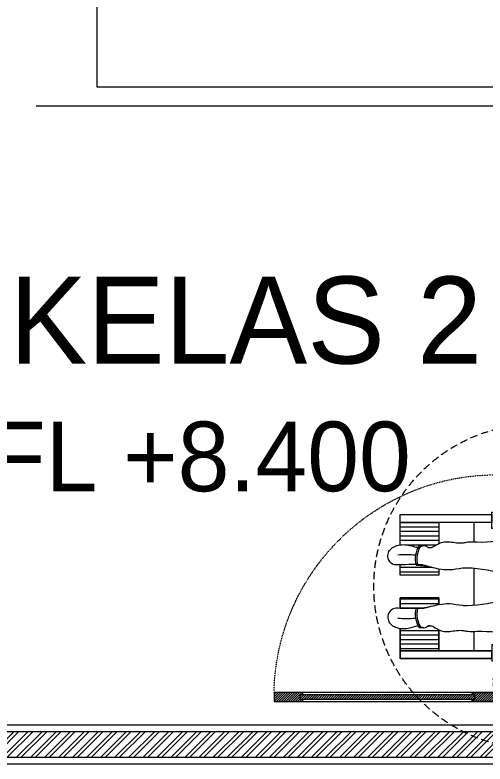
# Model space of a CAD drawing. Header units: millimetres. Extents: x -280308 to 6402717, y -14 to 2073074.
# Drawn here: x 18719 to 20522, y 490348 to 493224 of the extents above; entities that cross this region are included whole.
import ezdxf
from ezdxf.enums import TextEntityAlignment as Align

# ---------------------------------------------------------------- set-up
doc = ezdxf.new("R2010")
doc.units = ezdxf.units.MM
for name, pattern in [('ACAD_ISO03W100', [30, 12, -18]), ('ACAD_ISO08W100', [36, 24, -3, 6, -3]), ('DASHED2', [0.375, 0.25, -0.125])]:
    doc.linetypes.add(name, pattern=pattern)
doc.layers.get('0').update_dxf_attribs({"lineweight": 0})
for name, color, linetype, lineweight in [('_Door & Window', 1, 'Continuous', 0), ('A-ALINE-3', 111, 'Continuous', 15), ('A-ALINE-6', 117, 'Continuous', 9), ('A-ANNOTATION', 144, 'Continuous', 0), ('A-Furn', 250, 'Continuous', 0)]:
    doc.layers.add(name, color=color, linetype=linetype, lineweight=lineweight)
doc.layers.add('A-FILL-1', color=7, linetype='Continuous', lineweight=0, true_color=0x454545)
doc.layers.add('A-FILL-4', color=9, linetype='Continuous', lineweight=0, true_color=0x808080)
doc.layers.add('A-TEXT', color=254, linetype='Continuous')
doc.styles.add('Annotative', font='arial.ttf', dxfattribs={"height": 1.25})
doc.styles.add('CENTURY', font='GOTHIC.TTF')
doc.styles.get("Standard").update_dxf_attribs({"font": 'arial.ttf'})

# ---------------------------------------------------------------- blocks, each defined once
blk = doc.blocks.new('A$Ca4ca9c0b')
at = {"layer": 'A-Furn'}
h = blk.add_hatch(dxfattribs=at)
h.set_pattern_fill('ANSI31', color=256, scale=2, angle=540, style=0)
h.set_pattern_definition([(225, (109566.3125288526, -240668.4215420193), (4.490128060534577, -4.490128060534577), [])])
h.paths.add_polyline_path([(10.000000012893, 1020.000000003551), (10.000000012893, 910.0000000035507), (2.000000012863893, 910.0000000035507), (2.000000012892997, 920.0000000034343), (-16.999999987107, 920.0000000034343), (-16.999999987107, 910.0000000035507), (-24.999999987107, 910.0000000035507), (-24.999999987107, 1020.000000003551)])
h = blk.add_hatch(dxfattribs=at)
h.set_pattern_fill('ANSI31', color=256, scale=2, angle=540, style=0)
h.set_pattern_definition([(225, (109566.3125288526, -240568.4215420193), (4.490128060534577, -4.490128060534577), [])])
h.paths.add_polyline_path([(2.000000012892997, 920.0000000034343), (-16.99999999941792, 920.0000000034343), (-16.99999999941792, 250.0000000005239), (2.000000012892997, 250.0000000005239)])
h = blk.add_hatch(dxfattribs=at)
h.set_pattern_fill('ANSI31', color=256, scale=2, angle=540, style=0)
h.set_pattern_definition([(225, (110170.8596176268, -240618.421542007), (4.490128060534577, -4.490128060534577), [])])
h.paths.add_polyline_path([(10.00000000058208, 150.0000000004075), (10.00000000058208, 260.0000000004075), (2.000000000552973, 260.0000000003492), (2.000000000582077, 250.0000000005239), (-16.99999999941792, 250.0000000005239), (-16.99999999941792, 260.0000000004075), (-24.99999999941792, 260.0000000004075), (-24.99999999941792, 150.0000000004075)])
h = blk.add_hatch(dxfattribs=at)
h.set_pattern_fill('ANSI31', color=256, scale=2, angle=540, style=0)
h.set_pattern_definition([(225, (109716.3125288529, -240669.6019526039), (4.490128060534577, -4.490128060534577), [])])
h.paths.add_polyline_path([(-889.999999998603, -5.820766091346741e-11), (-889.9999999986321, 9.999999999941792), (-899.9999999986321, 9.999999999941792), (-899.9999999986321, 139.9999999998254), (-889.9999999986321, 139.9999999998254), (-889.999999998603, 149.9999999997672), (-859.9999999993306, 150.0000000004075), (-859.9999999993597, 115.0000000077416), (-849.9999999993597, 115.0000000077416), (-849.9999999987485, 0)])
h = blk.add_hatch(dxfattribs=at)
h.set_pattern_fill('ANSI31', color=256, scale=2, angle=540, style=0)
h.set_pattern_definition([(225, (109566.3125288529, -240669.6019526039), (4.490128060534577, -4.490128060534577), [])])
h.paths.add_polyline_path([(39.99999999985448, -5.820766091346741e-11), (39.99999999988358, 9.999999999941792), (49.99999999988358, 9.999999999941792), (49.99999999988358, 139.9999999998254), (39.99999999988358, 139.9999999998254), (39.99999999985448, 149.9999999997672), (10.00000000058208, 150.0000000004075), (10.00000000061118, 115.0000000077416), (6.111804395914078e-10, 115.0000000077416), (0, 0)])
at = {"layer": '_Door & Window'}
for points in [[(10.000000012893, 1020.000000003551), (10.000000012893, 910.0000000035507), (2.000000012863893, 910.0000000035507), (2.000000012892997, 920.0000000034343), (-16.999999987107, 920.0000000034343), (-16.999999987107, 910.0000000035507), (-24.999999987107, 910.0000000035507), (-24.999999987107, 1020.000000003551), (10.000000012893, 1020.000000003551)], [(10.00000000058208, 150.0000000004075), (10.00000000058208, 260.0000000004075), (2.000000000552973, 260.0000000003492), (2.000000000582077, 250.0000000005239), (-16.99999999941792, 250.0000000005239), (-16.99999999941792, 260.0000000004075), (-24.99999999941792, 260.0000000004075), (-24.99999999941792, 150.0000000004075), (10.00000000058208, 150.0000000004075)], [(-889.999999998603, -5.820766091346741e-11), (-889.9999999986321, 9.999999999941792), (-899.9999999986321, 9.999999999941792), (-899.9999999986321, 139.9999999998254), (-889.9999999986321, 139.9999999998254), (-889.999999998603, 149.9999999997672), (-859.9999999993306, 150.0000000004075), (-859.9999999993597, 115.0000000077416), (-849.9999999993597, 115.0000000077416), (-849.9999999987485, 0), (-889.999999998603, -5.820766091346741e-11)], [(39.99999999985448, -5.820766091346741e-11), (39.99999999988358, 9.999999999941792), (49.99999999988358, 9.999999999941792), (49.99999999988358, 139.9999999998254), (39.99999999988358, 139.9999999998254), (39.99999999985448, 149.9999999997672), (10.00000000058208, 150.0000000004075), (10.00000000061118, 115.0000000077416), (6.111804395914078e-10, 115.0000000077416), (0, 0), (39.99999999985448, -5.820766091346741e-11)]]:
    blk.add_lwpolyline(points, dxfattribs=at)
blk.add_lwpolyline([(10.00000000058208, 150.0000000004075), (-24.999999987107, 150.0000000004075), (-24.999999987107, 1020.000000003551), (10.00000000058208, 1020.000000003551)], close=True, dxfattribs=at)
at = {"layer": '_Door & Window', "linetype": 'ACAD_ISO03W100', "ltscale": 0.02}
blk.add_arc((-6.929301123745972, 166.9526288348716), 853.2391276210273, 91.21474571532441, 181.138459278602, dxfattribs=at)
at = {"layer": 'A-Furn'}
blk.add_lwpolyline([(2.000000012892997, 920.0000000034343), (-16.99999999941792, 920.0000000034343), (-16.99999999941792, 250.0000000005239), (2.000000012892997, 250.0000000005239)], close=True, dxfattribs=at)
at = {"layer": 'Defpoints', "ltscale": 0.25, "insert": (-87.73789995184052, 181.5505102498573), "char_height": 30.00000000000001, "attachment_point": 1, "style": 'CENTURY'}
blk.add_mtext_dynamic_manual_height_columns('85', width=78.46666834107602, gutter_width=750.0000000000001, heights=[0], dxfattribs=at)
blk = doc.blocks.new('disable people')
at = {"layer": 'A-FILL-4'}
h = blk.add_hatch(color=256, dxfattribs=at)
edge = h.paths.add_edge_path()
edge.add_spline(control_points=[(-3.796474417917125, 4.952000308492416), (-3.760681164754715, 5.053013868617654), (-3.704158616363202, 5.157722778494588), (-3.734610711559071, 5.255821520916697)], knot_values=[0.9037914775148974, 0.9037914775148974, 0.9037914775148974, 0.9037914775337845, 1.21384703267489, 1.21384703267489, 1.21384703267489, 1.213847032693339], degree=3, periodic=0)
edge.add_line((-3.734610711562709, 5.255821520934205), (-4.964782523813881, 5.255821520934205))
edge.add_arc((-4.964782523813483, 5.035821520934178), 0.2200000000000129, 89.99999999999999, 179.9999999999926)
edge.add_line((-5.184782523814647, 5.035821520934178), (-5.184782523814647, 4.952000308504779))
edge.add_line((-5.184782523814647, 4.952000308504921), (-3.796474417913829, 4.952000308504921))
edge = h.paths.add_edge_path()
edge.add_spline(control_points=[(0.1341749100720335, 5.166089496497762), (-0.07234800000333053, 5.166001675629786), (-0.553623694469934, 5.165540411955988), (-1.20498952116759, 5.174735433441811), (-1.923735004729679, 5.122992935595903), (-2.472725316985816, 5.224835962467296), (-2.818046584459807, 5.044581019589032), (-3.008957661264503, 4.952000308504921)], knot_values=[0.4124965523283914, 0.4124965523283914, 0.4124965523283914, 0.4124965523283914, 0.6874227009135008, 1.856497828568305, 2.363121600141893, 2.852056937546859, 3.479819935797773, 3.479819935797798, 3.479819935797798, 3.479819935797798], degree=3, periodic=0)
edge.add_line((-3.008957661264503, 4.952000308504921), (-0.05374037849282143, 4.952000308504893))
edge.add_arc((6.001229472374689, -0.1731919023486626), 7.932859200384009, 137.696407415366, 139.7539587547804, ccw=False)
edge = h.paths.add_edge_path()
edge.add_line((5.131749954041879, 5.255821520934205), (2.308872463095783, 5.255821520934205))
edge.add_spline(control_points=[(2.308872463096122, 5.255821520934205), (2.267732188407535, 5.17631198661752), (2.17731957034448, 5.015793417558143), (2.084681671298313, 4.857544409941738), (2.036732091110025, 4.777055949464057)], knot_values=[9.278145445618577, 9.278145445618577, 9.278145445618577, 9.278145445618577, 9.545772737748978, 9.82631843046447, 9.82631843046447, 9.82631843046447, 9.82631843046447], degree=3, periodic=0)
edge.add_line((2.036732091110025, 4.777055949464057), (5.151749954040608, 4.777055949464028))
edge.add_arc((5.151749954042316, 4.977055949464102), 0.1999999999999886, 270, 360)
edge.add_line((5.351749954041225, 4.977055949464102), (5.351749954041168, 5.035821520934263))
edge.add_arc((5.131749954041879, 5.035821520934178), 0.2200000000000118, 7.404331298447066e-12, 89.99999999999999)
edge = h.paths.add_edge_path()
edge.add_spline(control_points=[(-3.734610711559071, -5.255821520915617), (-3.704158616363202, -5.157722778493792), (-3.760681164754715, -5.053013868616347), (-3.796474417917125, -4.952000308491563)], knot_values=[0.9037914775148975, 0.9037914775333468, 0.9037914775333468, 0.9037914775333468, 1.213847032674452, 1.213847032693339, 1.213847032693339, 1.213847032693339], degree=3, periodic=0)
edge.add_line((-3.796474417911668, -4.952000308503841), (-5.184782523812599, -4.952000308503841))
edge.add_line((-5.184782523814647, -4.952000308503841), (-5.18478252381459, -5.035821520933212))
edge.add_arc((-4.964782523813483, -5.035821520933098), 0.2200000000000129, 180, 270)
edge.add_line((-4.964782523813483, -5.255821520933125), (-3.734610711562426, -5.255821520933125))
edge = h.paths.add_edge_path()
edge.add_line((-0.05374037849287561, -4.952000308503841), (-3.008957661264615, -4.952000308503841))
edge.add_spline(control_points=[(-3.008957661264503, -4.952000308503841), (-2.818046584459807, -5.044581019588179), (-2.472725316985816, -5.224835962466216), (-1.923735004729679, -5.12299293559505), (-1.20498952116759, -5.174735433440958), (-0.553623694469934, -5.165540411954737), (-0.07234800000333053, -5.166001675628706), (0.1341749100720335, -5.166089496496454)], knot_values=[0.4124965523283917, 0.4124965523283917, 0.4124965523283917, 0.4124965523284174, 1.040259550579332, 1.529194887984297, 2.035818659557886, 3.204893787212689, 3.479819935797799, 3.479819935797799, 3.479819935797799, 3.479819935797799], degree=3, periodic=0)
edge.add_arc((6.001229472376508, 0.1731919023482078), 7.93285920038395, 220.2460412452068, 222.3035925846204, ccw=False)
edge = h.paths.add_edge_path()
edge.add_arc((5.151749954042316, -4.977055949463022), 0.1999999999999886, 0, 89.99999999999999)
edge.add_line((5.151749954042316, -4.777055949462977), (2.03673209111179, -4.777055949463005))
edge.add_spline(control_points=[(2.036732091110025, -4.777055949462977), (2.084681671298313, -4.857544409940431), (2.232165906039882, -5.109484857939435), (2.374009886807471, -5.367177794302108), (2.440898637138162, -5.551188368630221)], knot_values=[8.953599230115874, 8.953599230115874, 8.953599230115874, 8.953599230115874, 9.234144922831332, 9.82631843046441, 9.826318430464434, 9.826318430464434, 9.826318430464434], degree=3, periodic=0)
edge.add_arc((0.7053364612966107, -4.04279776307277), 1.733346163484878, 327.02309260736433, 327.0237538441636, ccw=False)
edge.add_spline(control_points=[(2.036732091110025, -4.777055949462977), (2.084681671298313, -4.857544409940431), (2.232165906039882, -5.109484857939435), (2.374009886807471, -5.367177794302108), (2.440898637138162, -5.551188368630221)], knot_values=[8.953599230115874, 8.953599230115874, 8.953599230115874, 8.953599230115874, 9.234144922831332, 9.82631843046441, 9.826318430464434, 9.826318430464434, 9.826318430464434], degree=3, periodic=0)
edge.add_line((2.308799040582016, -5.255821520933125), (5.131749954041821, -5.255821520933154))
edge.add_arc((5.131749954041879, -5.035821520933098), 0.2200000000000118, 270, 359.9999999999482)
edge.add_line((5.351749954041225, -5.035821520933325), (5.351749954041281, -4.977055949462965))
h = blk.add_hatch(dxfattribs=at)
h.set_pattern_fill('_USER', color=256, scale=0.2999999999999999, style=0, pattern_type=0)
h.set_pattern_definition([(360, (-5.456968210637569e-12, -2.842170943040401e-13), (7.395570986446986e-32, 0.3), [])])
edge = h.paths.add_edge_path()
edge.add_spline(control_points=[(-11.84368881340561, 2.723015967266292), (-11.80630735148043, 2.722610891474005), (-11.70819034366286, 2.721547668618996), (-11.61031172560615, 2.728856529663688), (-11.54972374569115, 2.733380797935752)], knot_values=[0, 0, 0, 0, 0.1121097829463906, 0.2942601996699649, 0.2942601996699649, 0.2942601996699649, 0.2942601996699649], degree=3, periodic=0)
edge.add_spline(control_points=[(-11.54972374569115, 2.733380797935752), (-11.53484815880256, 2.736247567797591), (-11.47003685719392, 2.745536439978423), (-11.36826084976747, 2.72479947738816), (-11.306672703613, 2.6447510459368), (-11.24782621166378, 2.610484695002697), (-10.96949606972703, 2.549332237655335), (-10.74909445872436, 2.772073311572058), (-10.5228854389261, 2.880681640590865)], knot_values=[5.436664725832285, 5.436664725832285, 5.436664725832285, 5.436664725832285, 5.482184118797054, 5.63248936469224, 5.71609653018408, 5.778112604277349, 5.832864719823681, 6.558060987042688, 6.558060987042688, 6.558060987042688, 6.558060987042688], degree=3, periodic=0)
edge.add_line((-10.5228854389261, 2.880681640590865), (-10.52288543892609, 4.274822013010747))
edge.add_line((-10.5228854389261, 4.274822013010635), (-13.10916806575664, 4.274822013010636))
edge.add_line((-13.10916806575733, 4.274822013010635), (-13.10916806575733, 2.778481744722516))
edge.add_spline(control_points=[(-13.10916806575733, 2.778481744722512), (-12.82295144472664, 2.822346398972513), (-12.41668017873963, 2.754237778142112), (-12.01270156310056, 2.608782090787145), (-11.9026220646665, 2.624670677752874)], knot_values=[3.85022029909312, 3.850220299093444, 3.850220299093444, 3.850220299093444, 4.723214524291371, 5.067106132655391, 5.067106132655391, 5.067106132655391, 5.067106132688122], degree=3, periodic=0)
edge.add_arc((-10.49828518709546, 1.8499546098883), 1.603853812364077, 147.0195933812169, 151.1162485193678, ccw=False)
edge = h.paths.add_edge_path()
edge.add_spline(control_points=[(-11.10131507691221, 1.321645051041912), (-11.26820317942656, 1.353449058260139), (-11.54271718581731, 1.405746173674288), (-11.85950975244123, 1.421612261374548), (-12.00627843078473, 1.420929790504033), (-12.04364457507836, 1.420756038819889)], knot_values=[0, 0, 0, 0, 0.5089906555588182, 0.8372314890067583, 0.9493412719532057, 0.9493412719532057, 0.9493412719532057, 0.9493412719532057], degree=3, periodic=0)
edge.add_arc((-10.49828518709546, 1.8499546098883), 1.603853812364076, 193.9046284335562, 195.5217729613365, ccw=False)
edge.add_spline(control_points=[(-12.05514138739818, 1.464538181836133), (-12.39829801821179, 1.46764695568163), (-12.74615257863297, 1.465605107812507), (-13.10916806575915, 1.44694142760477)], knot_values=[0.4692719010675678, 0.4692719010675678, 0.4692719010675678, 0.4692719010675678, 1.51441113184759, 1.514411131847849, 1.514411131847849, 1.514411131847849], degree=3, periodic=0)
edge.add_line((-13.10916806575733, 1.44694142760477), (-13.10916806575733, 0.7534304279870407))
edge.add_line((-13.10916806575733, 0.7534304279870412), (-10.52288543892678, 0.7534304279870412))
edge.add_line((-10.5228854389261, 0.7534304279870412), (-10.5228854389261, 1.191359744353121))
edge.add_spline(control_points=[(-10.5228854389261, 1.191359744352894), (-10.71802839497832, 1.226449273625576), (-10.91033044466531, 1.271692798998856), (-11.10131507691221, 1.321645051041912)], knot_values=[0.5122589669724955, 0.5122589669724955, 0.5122589669724955, 0.5122589669753015, 1.104645887850228, 1.104645887850228, 1.104645887850228, 1.104645887850228], degree=3, periodic=0)
h = blk.add_hatch(dxfattribs=at)
h.set_pattern_fill('_USER', color=256, scale=0.2999999999999999, style=0, pattern_type=0)
h.set_pattern_definition([(360, (-5.456968210637569e-12, 1.13686837721616e-12), (-7.347638122947742e-17, -0.2999999999999999), [])])
edge = h.paths.add_edge_path()
edge.add_spline(control_points=[(-11.84368881340561, -2.723015967265212), (-11.80630735148043, -2.722610891472925), (-11.70819034366286, -2.721547668617916), (-11.61031172560615, -2.728856529662664), (-11.54972374569115, -2.733380797934899)], knot_values=[0, 0, 0, 0, 0.1121097829463906, 0.2942601996699649, 0.2942601996699649, 0.2942601996699649, 0.2942601996699649], degree=3, periodic=0)
edge.add_spline(control_points=[(-11.54972374569115, -2.733380797934899), (-11.53484815880256, -2.736247567796511), (-11.47003685719392, -2.745536439977116), (-11.36826084976747, -2.72479947738708), (-11.306672703613, -2.644751045935948), (-11.24782621166378, -2.610484695001844), (-10.96949606972703, -2.549332237654482), (-10.74909445872436, -2.772073311571205), (-10.5228854389261, -2.880681640589785)], knot_values=[5.436664725832285, 5.436664725832285, 5.436664725832285, 5.436664725832285, 5.482184118797054, 5.63248936469224, 5.71609653018408, 5.778112604277349, 5.832864719823681, 6.558060987042688, 6.558060987042688, 6.558060987042688, 6.558060987042688], degree=3, periodic=0)
edge.add_line((-10.5228854389261, -2.880681640589785), (-10.52288543892609, -4.274822013009667))
edge.add_line((-10.5228854389261, -4.274822013009555), (-13.10916806575664, -4.274822013009555))
edge.add_line((-13.10916806575733, -4.274822013009555), (-13.10916806575733, -2.778481744721437))
edge.add_spline(control_points=[(-13.10916806575733, -2.778481744721432), (-12.82295144472664, -2.822346398971661), (-12.41668017873963, -2.754237778141317), (-12.01270156310056, -2.608782090786292), (-11.9026220646665, -2.624670677752022)], knot_values=[3.85022029909312, 3.850220299093444, 3.850220299093444, 3.850220299093444, 4.723214524291371, 5.067106132655391, 5.067106132655391, 5.067106132655391, 5.067106132688122], degree=3, periodic=0)
edge.add_arc((-10.49828518709546, -1.849954609887163), 1.603853812364077, 208.8837514806322, 212.9804066187831)
edge = h.paths.add_edge_path()
edge.add_spline(control_points=[(-11.10131507691221, -1.321645051040832), (-11.26820317942656, -1.353449058259002), (-11.54271718581731, -1.405746173672924), (-11.85950975244123, -1.421612261373639), (-12.00627843078473, -1.420929790502896), (-12.04364457507836, -1.420756038818865)], knot_values=[0, 0, 0, 0, 0.5089906555588182, 0.8372314890067583, 0.9493412719532057, 0.9493412719532057, 0.9493412719532057, 0.9493412719532057], degree=3, periodic=0)
edge.add_arc((-10.49828518709546, -1.849954609887163), 1.603853812364076, 164.4782270386635, 166.0953715664438)
edge.add_spline(control_points=[(-12.05514138739818, -1.464538181834996), (-12.39829801821179, -1.467646955680721), (-12.74615257863297, -1.465605107811598), (-13.10916806575915, -1.446941427603633)], knot_values=[0.4692719010675678, 0.4692719010675678, 0.4692719010675678, 0.4692719010675678, 1.51441113184759, 1.514411131847849, 1.514411131847849, 1.514411131847849], degree=3, periodic=0)
edge.add_line((-13.10916806575733, -1.446941427603633), (-13.10916806575733, -0.753430427985904))
edge.add_line((-13.10916806575733, -0.7534304279861885), (-10.52288543892678, -0.7534304279861892))
edge.add_line((-10.5228854389261, -0.7534304279861885), (-10.5228854389261, -1.191359744352268))
edge.add_spline(control_points=[(-10.5228854389261, -1.191359744351757), (-10.71802839497832, -1.226449273624439), (-10.91033044466531, -1.271692798997492), (-11.10131507691221, -1.321645051040832)], knot_values=[0.5122589669724955, 0.5122589669724955, 0.5122589669724955, 0.5122589669753015, 1.104645887850228, 1.104645887850228, 1.104645887850228, 1.104645887850228], degree=3, periodic=0)
for p, q in [((-8.202746146980644, 4.274822013010635), (-8.202746146980644, 2.985387214360799)), ((-8.202746146980644, 1.237720448978507), (-8.202746146980644, -1.23772044897737)), ((-8.202746146980644, -2.985387214359719), (-8.202746146980644, -4.274822013009555))]:
    blk.add_line(p, q, dxfattribs=at)
for points in [[(2.4408986371418, 5.551188368631301), (3.985710528006166, 5.551188368631301, -0.414213562373095), (4.085710528004711, 5.451188368631392), (4.085710528004711, 5.426046132553836, -0.414213562373095), (3.985710528006166, 5.326046132553756), (2.344216868157673, 5.326046132553756)], [(-5.184782523807371, 4.952000308504921), (-5.184782523807371, 5.035821520934178, -0.414213562373095), (-4.964782523809845, 5.255821520934205), (-3.734610711555433, 5.255821520934205)], [(2.30887246309976, 5.255821520934205), (5.131749954045517, 5.255821520934205, -0.4142135623730981), (5.351749954046682, 5.035821520934178), (5.351749954046682, 4.977055949464102, -0.414213562373095), (5.151749954045954, 4.777055949464057), (2.036706903287268, 4.777055949464057)], [(1.636438218787589, 4.132746635153126), (3.282262380906104, 4.132746635153126, 0.4142135623730451), (3.382262380908287, 4.232746635153262), (3.382262380908287, 4.465441665068283, 0.414213562373095), (3.282262380906104, 4.56544166506842), (1.908734547932909, 4.565441665068136)], [(1.636438218787589, -4.13274663515341), (3.282262380906104, -4.13274663515341, -0.4142135623730451), (3.382262380908287, -4.232746635153546), (3.382262380908287, -4.465441665068795, -0.414213562373095), (3.282262380906104, -4.565441665068704), (1.908734547932909, -4.565441665068477)], [(-5.184782523807371, -4.952000308503841), (-5.184782523807371, -5.035821520933098, 0.414213562373095), (-4.964782523809845, -5.255821520933125), (-3.734610711555433, -5.255821520933125)], [(2.308877528723315, -5.255821520933125), (5.131749954045517, -5.255821520933125, 0.4142135623730981), (5.351749954046682, -5.035821520933098), (5.351749954046682, -4.977055949463022, 0.414213562373095), (5.151749954045954, -4.777055949462977), (2.036706903287268, -4.777055949462977)], [(2.4408986371418, -5.551188368630221), (3.985710528006166, -5.551188368630221, 0.414213562373095), (4.085710528004711, -5.451188368630312), (4.085710528004711, -5.426046132552813, 0.414213562373095), (3.985710528006166, -5.326046132552904), (2.344216868157673, -5.326046132552904)]]:
    blk.add_lwpolyline(points, format="xyb", dxfattribs=at)
for points in [[(-13.10916806575187, 4.795772278258937), (-7.007824699383491, 4.795772278258937), (-7.007824699383491, 4.274822013010635), (-13.10916806575187, 4.274822013010635)], [(-13.10916806575187, -4.274822013009555), (-7.007824699383491, -4.274822013009555), (-7.007824699383491, -4.795772278257857), (-13.10916806575187, -4.795772278257857)], [(-13.10916806575187, -4.79577227825763), (-7.007824699383491, -4.79577227825763), (-7.007824699383491, -4.274822013009555), (-13.10916806575187, -4.274822013009555)]]:
    blk.add_lwpolyline(points, close=True, dxfattribs=at)
for points in [[(-0.7716928118115902, 3.881550911005661), (-7.007824699383491, 3.881550911005661), (-7.007824699383491, 4.952000308504921), (-0.05374037848923763, 4.952000308504921)], [(-13.10916806575187, 2.778481744728197), (-13.10916806575187, 4.274822013010635), (-10.52288543892246, 4.274822013010635), (-10.52288543892246, 2.880681640590865)], [(-10.52288543892246, 1.191359744319243), (-10.52288543892246, 0.7534304279870412), (-13.10916806575187, 0.7534304279870412), (-13.10916806575187, 1.446941427605225)], [(-13.10916806575187, -1.446941427604088), (-13.10916806575187, -0.7534304279861885), (-10.52288543892246, -0.7534304279861885), (-10.52288543892246, -1.191359744318333)], [(-10.52288543892246, -1.191359744318333), (-10.52288543892246, -0.7534304279861885), (-13.10916806575187, -0.7534304279861885), (-13.10916806575187, -1.446941427604088)], [(-10.52288543892246, -2.880681640589557), (-10.52288543892246, -4.274822013009555), (-13.10916806575187, -4.274822013009555), (-13.10916806575187, -2.778481744727117)], [(-13.10916806575187, -2.778481744727117), (-13.10916806575187, -4.274822013009555), (-10.52288543892246, -4.274822013009555), (-10.52288543892246, -2.880681640589557)], [(-0.7716928118115902, -3.881550911004581), (-7.007824699383491, -3.881550911004581), (-7.007824699383491, -4.952000308503841), (-0.05374037848741864, -4.952000308503841)]]:
    blk.add_lwpolyline(points, dxfattribs=at)
at = {"layer": 'A-FILL-4', "linetype": 'DASHED2', "ltscale": 2}
blk.add_circle((-4.032044972002041, 5.684341886080801e-13), 10.82285678946162, dxfattribs=at)
at = {"layer": 'A-FILL-4'}
for centre, radius, start, end in [((6.001229472381965, -0.1731919023484352), 7.932859200384001, 127.5204071296238, 147.4062370725861), ((0.7053364602925285, 4.042797764629086), 1.733346163484867, 32.98970642474525, 88.42289004785182), ((-13.74668270498478, -0.04341019569847049), 15.44764756680718, 1.182090759333106, 13.72631994225427), ((-13.74668270498478, -0.04341019569847049), 15.49764756680718, 0.1604904385792841, 13.72631994225427), ((-10.49828518709, 1.8499546098883), 1.603853812364076, 147.0195933826843, 195.5217729614681), ((-10.38617540414452, 1.8499546098883), 1.603853812364076, 147.0195933826843, 195.5217729614681), ((14.27937685350298, 0.06775199395133313), 16.59864857667759, 170.3286188685546, 190.1626872323025), ((-12.69504205342673, -4.606921862426645), 6.728132541871835, 84.78551859402995, 94.76708404660036), ((-13.74668270498114, 0.04341019570074423), 15.44764756680434, 346.2736800577457, 358.8179092406669), ((-13.74668270498114, 0.04341019570074423), 15.49764756680435, 346.2736800577457, 359.8395095614207), ((-13.74668270498478, -0.04341019569847049), 15.44764756680718, 0.1604904385792841, 0.1610099051522045), ((-10.49828518709, -1.849954609887163), 1.603853812364076, 164.4782270385319, 212.9804066173157), ((-10.38617540414452, -1.849954609887163), 1.603853812364076, 164.4782270385319, 212.9804066173157), ((-12.69504205342673, 4.606921862427726), 6.728132541871835, 265.2329159533996, 275.2144814059701), ((6.001229472381965, 0.1731919023497994), 7.932859200384001, 212.5937629274139, 232.4795928703763), ((0.7053364602925285, -4.042797764628233), 1.733346163484867, 271.5771099521482, 327.0102935752548)]:
    blk.add_arc(centre, radius, start, end, dxfattribs=at)
for points in [[(-4.92346149860532, 5.255821520934205), (-4.763444462907501, 5.548488725255311), (-4.598746377016141, 5.706342594715352), (-3.795142421198761, 6.036484532325346), (-3.426854836276107, 5.940611925619805), (-2.83078820989067, 5.728755613769636), (-2.566758833625499, 5.644812886039915), (-1.990014397371851, 5.77694535444266), (-0.9296119438040478, 6.130492836126223), (-0.1419316975516267, 6.437829670206156), (0.6264580426013708, 6.674788378109497), (1.355821926739736, 6.821824205640951), (2.03613892919202, 6.747111713511686), (2.366979790260302, 6.535991856629323), (2.546758790460444, 6.270681361221932), (2.546758790460444, 5.977235520005024), (2.4408986371418, 5.551188368631301), (2.178919851432511, 5.020117206751138), (1.563051972347239, 4.019382088696602), (0.9042720964644104, 3.036488685107713)], [(-11.59479933503098, 1.458273844522409), (-13.10916806575187, 1.44694142760477), (-13.60667026066403, 1.498036116953244), (-13.89975817351478, 1.866144042570795), (-13.88104616483179, 2.260011965725369), (-13.6895420801302, 2.538489094402166), (-13.51049322462313, 2.652381983495161), (-13.10916806575187, 2.778481744722512), (-12.24121315577941, 2.684816428400097), (-11.9026220646283, 2.624670677757422), (-11.6864549030779, 2.695858412372388), (-11.58829313107708, 2.724656443567028), (-11.50436550326049, 2.739278829181558), (-11.35904478900738, 2.70089189191475), (-11.29807203763994, 2.643686282815679), (-11.24447784318909, 2.612482825203188), (-11.19131079044928, 2.599403885649735), (-10.52288543892246, 2.880681640590865), (-9.794960447152334, 2.978637757924389), (-8.898797660205673, 2.922233265498733), (-8.608041948751634, 2.974222485651126), (-7.978096220525913, 2.974222485651126), (-5.459508429310517, 3.120158817032916), (-2.862528005884087, 2.87969555159134), (-2.371240473639773, 2.822748566114569), (-1.807424389844527, 2.913683812752424), (-1.35487122052109, 3.017778437834522), (-1.14944398208354, 3.098118711132884)], [(-11.84368881339833, 2.723015967266292), (-11.73157903045285, 2.723015967266292), (-11.5497237456857, 2.733380797935752)], [(-12.0436445750729, 1.420756038819889), (-11.93153479212742, 1.420756038819889), (-11.6037811244496, 1.402879292288389), (-11.10095268296573, 1.321575989310304)], [(-11.59479933503098, 1.458273844522409), (-10.52288543892246, 1.191359744353122), (-9.83083267098118, 1.132548455971346), (-8.963526649984487, 1.24073196201698), (-8.6391886196634, 1.25427512685269), (-5.976700821847771, 0.8565910165420973), (-4.215992548008217, 0.3886604790008619), (-3.813472225867372, 0.09260624280796037), (-3.74400946284004, 6.821210263296962e-13)], [(-1.752623687929372, 6.821210263296962e-13), (-1.679207983477681, 0.3788307068211338), (-1.194287836962758, 0.8637508533374785), (-0.6959840598392475, 1.251223035229941), (0.2821704783109453, 1.301328029997421), (0.9016085141356598, 1.159748884299916), (1.342330865873009, 0.8397630039512478), (1.609774513437515, 0.4677343058569932), (1.7303854847396, 0.1585836488836776), (1.750904063925191, 6.821210263296962e-13)], [(-11.59479933503098, -1.458273844521273), (-10.52288543892246, -1.191359744351985), (-9.83083267098118, -1.132548455970209), (-8.963526649984487, -1.240731962016071), (-8.6391886196634, -1.25427512685178), (-5.976700821847771, -0.8565910165411879), (-4.215992548008217, -0.3886604789997818), (-3.813472225867372, -0.0926062428068235), (-3.74400946284004, 6.821210263296962e-13)], [(-1.752623687929372, 6.821210263296962e-13), (-1.679207983477681, -0.3788307068202812), (-1.194287836962758, -0.8637508533363416), (-0.6959840598392475, -1.251223035229032), (0.2821704783109453, -1.301328029996512), (0.9016085141356598, -1.159748884299006), (1.342330865873009, -0.8397630039503383), (1.609774513437515, -0.4677343058559131), (1.7303854847396, -0.1585836488827681), (1.750904063925191, 6.821210263296962e-13)], [(-11.59479933503098, -1.458273844521273), (-13.10916806575187, -1.446941427603633), (-13.60667026066403, -1.498036116952335), (-13.89975817351478, -1.866144042569658), (-13.88104616483179, -2.260011965724061), (-13.6895420801302, -2.538489094401086), (-13.51049322462313, -2.652381983494308), (-13.10916806575187, -2.778481744721432), (-12.24121315577941, -2.684816428398847), (-11.9026220646283, -2.624670677756342), (-11.6864549030779, -2.695858412371138), (-11.58829313107708, -2.724656443566175), (-11.50436550326049, -2.739278829180478), (-11.35904478900738, -2.700891891913727), (-11.29807203763994, -2.643686282814599), (-11.24447784318909, -2.612482825202108), (-11.19131079044928, -2.599403885648883), (-10.52288543892246, -2.880681640589557), (-9.794960447152334, -2.978637757923536), (-8.898797660205673, -2.922233265497709), (-8.608041948751634, -2.974222485650046), (-7.978096220525913, -2.974222485650046), (-5.459508429310517, -3.120158817032063), (-2.862528005884087, -2.87969555159026), (-2.371240473639773, -2.822748566113489), (-1.807424389844527, -2.913683812751572), (-1.35487122052109, -3.017778437833442), (-1.14944398208354, -3.098118711131576)], [(-12.0436445750729, -1.420756038818865), (-11.93153479212742, -1.420756038818865), (-11.6037811244496, -1.402879292287309), (-11.10095268296573, -1.321575989309224)], [(-11.84368881339833, -2.723015967265212), (-11.73157903045285, -2.723015967265212), (-11.5497237456857, -2.733380797934899)], [(-4.92346149860532, -5.255821520933125), (-4.763444462907501, -5.548488725254231), (-4.598746377016141, -5.706342594714272), (-3.795142421198761, -6.03648453232455), (-3.426854836276107, -5.940611925618725), (-2.83078820989067, -5.728755613768556), (-2.566758833625499, -5.644812886039119), (-1.990014397371851, -5.776945354441352), (-0.9296119438040478, -6.130492836125143), (-0.1419316975516267, -6.437829670204849), (0.6264580426013708, -6.674788378108417), (1.355821926739736, -6.821824205640098), (2.03613892919202, -6.747111713510606), (2.366979790260302, -6.535991856628527), (2.546758790460444, -6.270681361220852), (2.546758790460444, -5.977235520003944), (2.4408986371418, -5.551188368630221), (2.178919851432511, -5.020117206750058), (1.563051972347239, -4.019382088695522), (0.9042720964644104, -3.03648868510669)]]:
    blk.add_spline(points, degree=3, dxfattribs=at)
for points, knots in [([(-4.55304981617337, 5.255821520934205), (-4.44408765272965, 5.319476199870394), (-4.271124962240719, 5.420519389388119), (-4.005306797280355, 5.400308982167644), (-3.806213152574855, 5.38846130049177), (-3.685750421065677, 5.19182424979499), (-3.76068116474562, 5.053013868623566), (-3.796474417913487, 4.952000308492416)], [0, 0, 0, 0, 0.3643785654112465, 0.5784016675004325, 0.8028129588361705, 0.9037914775148975, 1.213847032674452, 1.213847032693339, 1.213847032693339, 1.213847032693339]), ([(-3.008957661259046, 4.952000308504921), (-2.81804658445617, 5.044581019589032), (-2.472725316982178, 5.224835962467296), (-1.923735004726041, 5.122992935595903), (-1.204989521160314, 5.174735433441811), (-0.553623694466296, 5.165540411955988), (-0.07234799999605457, 5.166001675629786), (0.1341749100756715, 5.166089496497762)], [0.4124965523283917, 0.4124965523283917, 0.4124965523283917, 0.4124965523284174, 1.040259550579332, 1.529194887984297, 2.035818659557886, 3.204893787212689, 3.479819935797799, 3.479819935797799, 3.479819935797799, 3.479819935797799]), ([(-1.917630208828996, 6.821210263296962e-13), (-2.002951065873276, 0.5861983700835935), (-1.984904643773916, 1.423382585758645), (-1.754530612099188, 2.56520043551518), (-1.180960578692975, 2.932423450644592), (-0.9940378273913666, 3.432979146506568), (-0.8299030799516913, 3.791739230981875), (-0.731230450748626, 3.941771400581729), (-0.6822919925580209, 4.100073350454295)], [0, 0, 0, 0, 1.791248952052102, 2.558187510465277, 3.251589097511465, 3.791340900402426, 4.122046679619813, 4.432598645382432, 4.432598645382432, 4.432598645382432, 4.432598645382432]), ([(1.01444285360958, 3.198577945729312), (0.9780577476449253, 2.936577535408787), (1.364929918432608, 2.00547676408587), (1.340956575120799, 1.259444682176991), (1.433033113185957, 0.7354493184784587)], [7.41058440054706, 7.41058440054706, 7.41058440054706, 7.41058440054706, 8.083990264019953, 9.6731938569707, 9.6731938569707, 9.6731938569707, 9.6731938569707]), ([(-1.917630208828996, 6.821210263296962e-13), (-2.002951065873276, -0.5861983700827409), (-1.984904643773916, -1.423382585757508), (-1.771231884324152, -2.529998986766998), (-1.180960578692975, -2.932423450643739), (-0.9940378273913666, -3.432979146505261), (-0.8299030799516913, -3.791739230980795), (-0.731230450748626, -3.941771400580421), (-0.6822919925580209, -4.100073350453215)], [0, 0, 0, 0, 1.791248952052102, 2.558187510465277, 3.251589097511465, 3.791340900402426, 4.122046679619813, 4.432598645382432, 4.432598645382432, 4.432598645382432, 4.432598645382432]), ([(1.01444285360958, -3.198577945728232), (0.9780577476449253, -2.93657753540748), (1.364929918432608, -2.005476764084506), (1.340956575120799, -1.259444682175911), (1.433033113185957, -0.7354493184776061)], [7.41058440054706, 7.41058440054706, 7.41058440054706, 7.41058440054706, 8.083990264019953, 9.6731938569707, 9.6731938569707, 9.6731938569707, 9.6731938569707]), ([(-4.55304981617337, -5.255821520933125), (-4.44408765272965, -5.319476199869598), (-4.271124962240719, -5.420519389387266), (-4.005306797280355, -5.400308982166791), (-3.806213152574855, -5.388461300490746), (-3.685750421065677, -5.19182424979391), (-3.76068116474562, -5.053013868622486), (-3.796474417913487, -4.952000308491563)], [0, 0, 0, 0, 0.3643785654112465, 0.5784016675004325, 0.8028129588361705, 0.9037914775148975, 1.213847032674452, 1.213847032693339, 1.213847032693339, 1.213847032693339]), ([(-3.008957661259046, -4.952000308503841), (-2.81804658445617, -5.044581019588179), (-2.472725316982178, -5.224835962466216), (-1.923735004726041, -5.12299293559505), (-1.204989521160314, -5.174735433440958), (-0.553623694466296, -5.165540411954737), (-0.07234799999605457, -5.166001675628706), (0.1341749100756715, -5.166089496496454)], [0.4124965523283917, 0.4124965523283917, 0.4124965523283917, 0.4124965523284174, 1.040259550579332, 1.529194887984297, 2.035818659557886, 3.204893787212689, 3.479819935797799, 3.479819935797799, 3.479819935797799, 3.479819935797799])]:
    blk.add_open_spline(points, degree=3, knots=knots, dxfattribs=at)
blk = doc.blocks.new('A$C286adef0')
at = {"layer": 'A-FILL-1', "ltscale": 0.25}
h = blk.add_hatch(dxfattribs=at)
h.set_pattern_fill('ANSI32', color=256, scale=4, angle=180)
h.set_pattern_definition([(225, (-254914.1514240426, -226458.7895088272), (26.94076836320746, -26.94076836320747), []), (225, (-254932.1119440427, -226458.7895088272), (26.94076836320746, -26.94076836320747), [])])
h.paths.add_polyline_path([(59347.7965077674, -9971.95888722915), (68247.79650776752, -9971.958887228102), (68247.79650776752, -10071.9588872281), (59347.7965077674, -10071.95888722915)])
at = {"color": 0, "linetype": 'DASHED2', "lineweight": -2, "ltscale": 6}
blk.add_lwpolyline([(68247.79650776752, -4621.958887229674), (65047.79650776752, -4621.958887229674), (65047.79650776752, -7496.958887229906), (68247.79650776752, -7496.958887229906)], close=True, dxfattribs=at)
at = {"layer": 'A-ALINE-3', "linetype": 'Continuous'}
blk.add_lwpolyline([(59347.7965077674, -9971.95888722915), (68247.79650776752, -9971.958887228102), (68247.79650776752, -10071.9588872281), (59347.7965077674, -10071.95888722915)], close=True, dxfattribs=at)
at = {"layer": 'A-ALINE-6'}
blk.add_lwpolyline([(59347.7965077674, -9946.95888722915), (68247.79650776752, -9946.958887228102), (68247.79650776752, -10096.9588872281), (59347.7965077674, -10096.95888722915)], close=True, dxfattribs=at)
at = {"color": 1, "xscale": 57.6453146154563, "yscale": 57.6453146154563, "zscale": 57.6453146154563}
blk.add_blockref('disable people', (66967.11891331186, -9415.885421000887), dxfattribs=at)
at = {"ltscale": 0.25, "xscale": -1.000000000000007, "rotation": 90}
blk.add_blockref('A$Ca4ca9c0b', (66747.7965077674, -9846.95888722816), dxfattribs=at)
blk = doc.blocks.new('*U539')
at = {"layer": 'A-ANNOTATION', "linetype": 'ACAD_ISO08W100', "ltscale": 0.25}
blk.add_lwpolyline([(0, -7.641116442098833), (0, -228.3481600789117)], dxfattribs=at)
at = {"layer": 'A-TEXT'}
blk.add_attdef('N', text='', height=0.9, dxfattribs=at).set_placement((0, 2.75), align=Align.MIDDLE_CENTER)
blk = doc.blocks.new('A$Cf37525da')
at = {"color": 124, "xscale": -360.0000000000001, "yscale": 360.0000000000001, "zscale": 360.0000000000001, "rotation": 270}
blk.add_blockref('*U539', (4643.796520509466, -5900), dxfattribs=at)
blk = doc.blocks.new('3')
at = {"ltscale": 0.25}
blk.add_blockref('A$C286adef0', (-46014.89645974222, 500445.222608266), dxfattribs=at)
blk.add_blockref('A$Cf37525da', (22307.88495977869, 498773.2637210363), dxfattribs=at)
at = {"layer": 'A-TEXT', "ltscale": 0.25, "insert": (16652.69712734246, 492219.7474358057), "char_height": 267.3000000000001, "attachment_point": 1, "style": 'Annotative'}
blk.add_mtext_dynamic_manual_height_columns('\\pxqc;{\\fCentury Gothic|b0|i0|c0|p34;\\H1.25x;R. KELAS 2\\P\\H0.8x;FFL +8.400}', width=5332.382491281935, gutter_width=1670.625, heights=[0], dxfattribs=at)

msp = doc.modelspace()

# ---------------------------------------------------------------- block references
msp.add_blockref('3', (0, 0))

doc.saveas('drawing.dxf')
